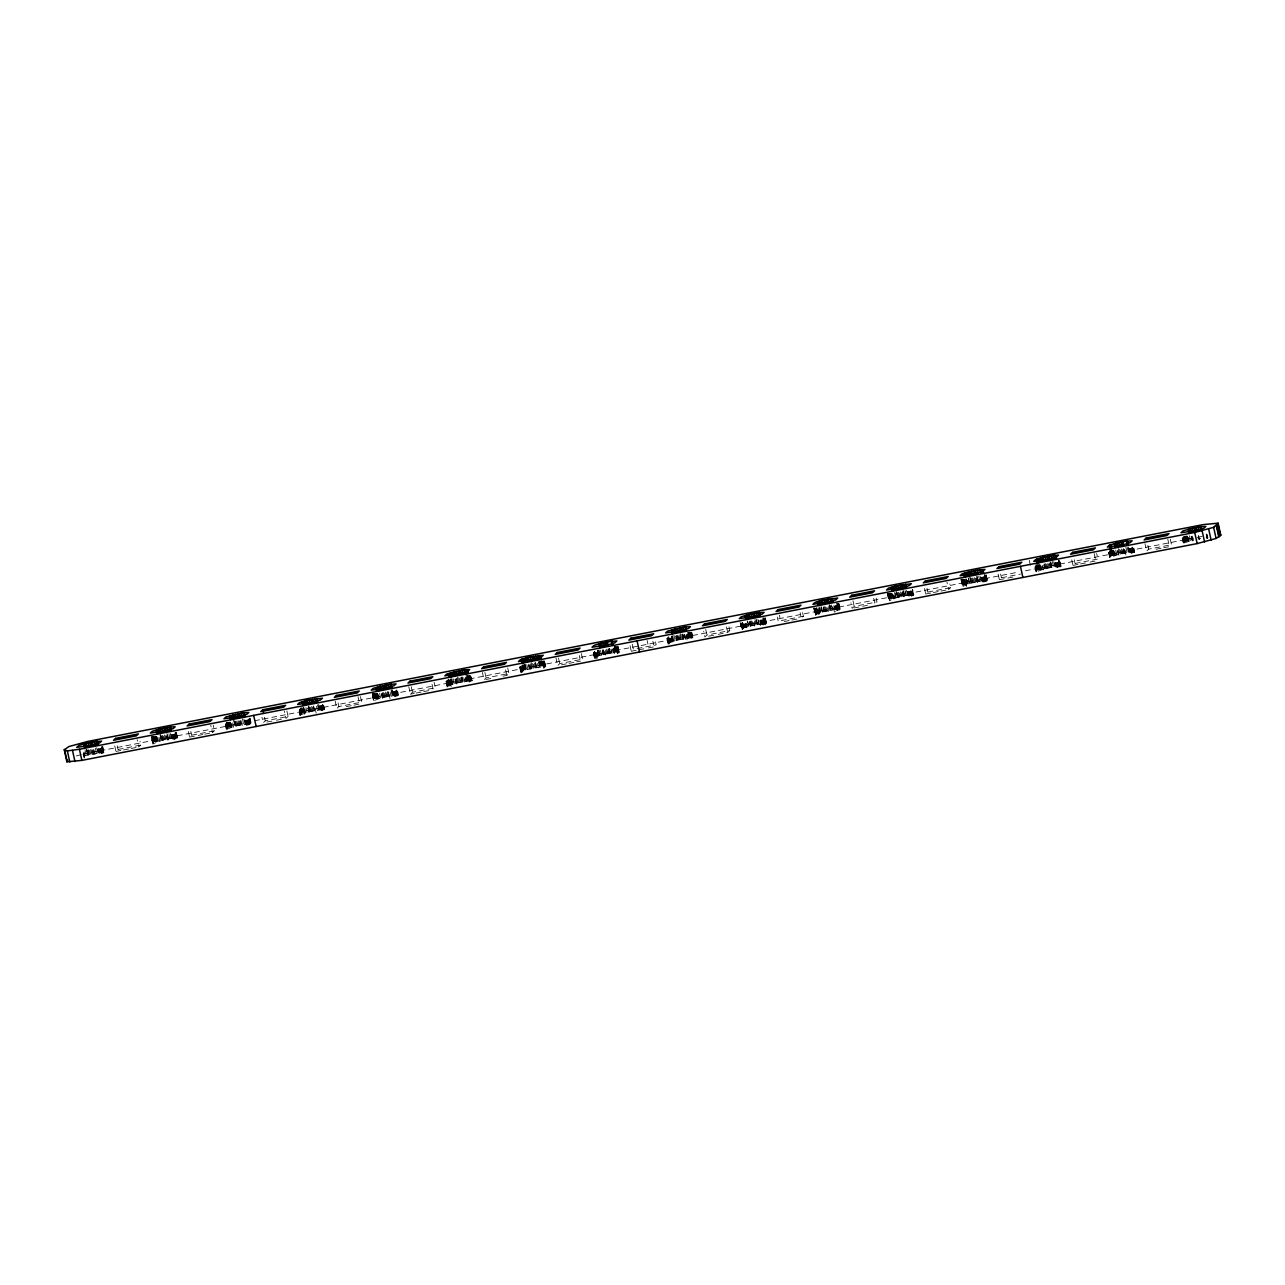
<?xml version="1.0" encoding="UTF-8"?>
<svg xmlns="http://www.w3.org/2000/svg" width="1285" height="1285" viewBox="0 0 1285 1285"><rect width="100%" height="100%" fill="white"/><g stroke="black" fill="none" stroke-linecap="round" stroke-linejoin="round"><path stroke-width="0.75" stroke-dasharray="5 3.75" d="M84.103 758.15L83.332 754.407M83.766 756.014L104.005 752.239L102.848 753.315L101.499 746.922M114.734 745.846L115.955 751.42L118.027 749.476L140.852 745.043L140.033 741.333M140.852 745.043L138.78 746.987L137.142 739.566M173.636 734.377L174.856 739.935L173.041 740.449L171.981 734.506L172.656 738.345L177.635 737.927L176.623 738.859L175.403 733.301M188.349 731.534L189.57 737.108L191.642 735.181L214.466 730.731L213.246 725.174M214.466 730.731L212.394 732.675L210.756 725.254M227.268 729.125L235.139 726.009L251.25 723.616L250.398 724.403L249.258 718.203M286.86 710.862L288.081 716.436L265.272 720.869L263.184 722.796L261.963 717.239M288.081 716.436L286.009 718.363L284.387 710.942M322.792 704.533L324.013 710.091L324.864 709.304L308.753 711.697L300.883 714.829L299.807 709.111M316.19 713.175L314.536 706.702M360.475 696.55L361.695 702.124L338.887 706.557L336.815 708.485L335.176 701.064M374.658 700.373L382.368 697.386L398.478 694.992L397.659 691.282M390.03 698.654L388.809 693.097M393.965 691.555L395.186 697.112L398.478 694.992M408.791 686.752L410.429 694.173L412.501 692.246L435.326 687.812L434.089 682.239M446.04 681.419L447.26 686.993L448.112 686.206L447.051 680.488M448.433 685.917L455.982 683.074L467.13 681.114L466.134 675.332M468.093 677.147L469.33 682.704L472.093 680.681L471.274 676.97M507.72 667.943L508.94 673.501L486.115 677.934L484.043 679.861L482.405 672.44M503.061 676.167L506.868 675.428L508.94 673.501M519.654 667.124L520.875 672.681L522.047 671.605M544.904 662.658L545.707 666.369L529.597 668.762L522.385 671.284L521.164 665.71M545.707 666.369L543.7 668.248L542.639 662.53M581.334 653.631L582.555 659.189L559.73 663.622L557.658 665.566L556.019 658.145M593.268 652.812L594.505 658.37L596.513 656.507L603.211 654.451L614.632 652.234L613.411 646.676M614.632 652.234L619.338 652.073L618.101 646.5M619.338 652.073L617.475 653.792L615.965 646.757M630.052 645.68L631.272 651.254L633.344 649.311L632.124 643.753M666.899 638.5L668.12 644.058L670.127 642.195L676.842 640.155L687.973 638.179L687.427 634.228M691.732 632.188L692.952 637.762L691.442 639.159L690.222 633.601M728.98 626.855L729.784 630.566L706.975 635.015L704.887 636.942L703.666 631.369M718.203 634.356L727.712 632.509L729.784 630.566M765.346 617.876L766.567 623.45L750.456 625.843L743.742 627.883L741.895 629.602L740.674 624.044M766.567 623.45L765.057 624.847L763.836 619.29M802.595 612.559L803.398 616.27L801.326 618.197L800.105 612.624M838.96 603.581L840.181 609.138L835.218 609.556L834.624 605.637L835.475 609.315L824.07 611.532L817.356 613.571L815.509 615.306L813.871 607.885M840.181 609.138L839.025 610.214L837.675 603.822M876.209 598.248L877.029 601.958L854.204 606.391L852.132 608.319L850.911 602.761M908.864 595.212L908.238 591.325L909.105 595.003L897.685 597.22L889.477 600.673L888.24 595.1M909.105 595.003L913.796 594.827L912.575 589.269M913.796 594.827L912.639 595.903L911.563 590.201M924.525 588.45L925.746 594.007L927.818 592.08L950.643 587.647L949.824 583.936M950.643 587.647L948.571 589.574L946.933 582.153M986.189 574.957L987.41 580.515L982.447 580.948L981.852 577.013L982.72 580.691L971.299 582.908L963.091 586.362L961.453 578.941M987.41 580.515L986.414 581.446L985.338 575.744M998.14 574.138L999.361 579.696L1001.433 577.768L1020.451 574.074M1055.515 562.669L1056.286 566.428L1044.93 568.596L1037.043 571.729L1035.822 566.155M1055.387 562.798L1056.334 566.38M1060.189 567.006L1061.041 566.203L1059.804 560.645M1071.754 559.826L1072.975 565.384L1075.047 563.456L1097.872 559.023L1096.651 553.466M1090.098 562.059L1095.8 560.951L1097.872 559.023M1109.437 551.859L1110.674 557.417L1118.544 554.285L1129.949 552.068L1129.13 548.358M1129.001 548.486L1129.949 552.068M1133.804 552.695L1134.655 551.908L1133.836 548.197M1170.266 539.154L1171.486 544.712L1148.678 549.145L1146.589 551.088L1144.967 543.667M1184.449 542.961L1193.042 539.812M247.78 719.969L249.001 725.527L246.656 726.154L245.033 718.733M983.427 576.981L984.647 582.539L982.832 583.053L981.628 577.238M1057.041 562.669L1058.262 568.227L1056.447 568.741L1054.808 561.32M172.929 738.104L161.508 740.321L153.3 743.758L151.662 736.337M835.587 611.676L834.415 612.046L833.194 606.488M76.329 755.949L81.228 754.616M82.866 754.166L1017.559 572.291M1025.43 570.765L1205.587 535.749M1197.861 538.865L1200.72 538.319M472.093 680.681L467.13 681.114M637.151 648.572L656.169 644.877L654.948 639.32M687.973 638.179L692.952 637.762M803.398 616.27L780.589 620.703L779.369 615.129M1056.061 566.637L1061.041 566.203M1129.676 552.325L1134.655 551.908M1208.029 537.644L1206.133 537.853M115.955 751.42L121.657 750.312M123.569 749.942L129.271 748.834M131.166 748.464L136.869 747.356M189.57 737.108L202.885 734.522M204.781 734.153L210.499 733.044M266.991 722.058L274.605 720.58M276.5 720.21L282.202 719.102M346.324 706.638L352.026 705.529M353.921 705.16L359.623 704.051L358.001 696.631M410.429 694.173L414.236 693.434M416.131 693.065L421.833 691.956M423.745 691.587L431.342 690.109M447.26 686.993L446.811 681.275M485.939 679.492L491.641 678.384M520.875 672.681L522.176 672.44L520.827 666.032M561.465 664.827L567.167 663.702M569.062 663.333L574.78 662.225M576.676 661.855L580.483 661.116M594.505 658.37L597.429 658.113L596.208 652.539M631.272 651.254L636.975 650.146M638.886 649.776L646.484 648.299M648.395 647.929L654.097 646.821M668.12 644.058L669.646 643.769L668.425 638.195M708.694 636.203L716.307 634.726M742.361 622.47L743.87 629.505L742.505 629.602L741.268 624.044M784.219 621.522L789.922 620.414M791.817 620.045L797.535 618.936M817.999 609.556L819.22 615.129L816.634 615.194L815.284 608.801M854.027 607.95L867.343 605.363M925.746 594.007L931.448 592.899M933.344 592.53L939.062 591.421M940.957 591.052L946.659 589.943M999.361 579.696L1016.483 576.371M1072.975 565.384L1078.677 564.276M1080.589 563.906L1088.186 562.428M1156.098 549.241L1161.817 548.133M1163.712 547.747L1169.414 546.639L1167.792 539.218M1206.952 534.351L1207.771 538.062M1206.695 534.03L1207.498 537.74M1206.599 534.672L1207.257 538.527M1206.165 534.126L1207.113 538.672M1198.6 535.684L1199.274 539.523M1198.359 535.909L1199.146 539.652M1192.239 536.102L1193.428 540.76M1191.725 537.226L1192.544 540.937M1191.34 536.279L1192.014 540.102M1191.115 536.487L1191.886 540.23M1189.364 535.749L1190.986 543.169M1188.384 537.275L1189.203 540.985M1187.404 536.134L1189.027 543.555M1186.794 535.797L1188.368 543.507M1186.633 536.182L1188.143 543.732M1185.686 536.166L1187.308 543.571M1185.509 536.214L1186.73 541.772M1184.979 536.311L1186.216 541.885M1184.738 536.214L1186.36 543.635M1184.465 536.407L1185.686 541.981M1184.224 536.455L1185.284 542.174M1183.951 536.214L1185.573 543.635M1183.726 536.921L1184.947 542.495M1183.373 537.242L1184.963 543.603M1183.212 537.403L1184.722 543.651M1183.067 537.548L1184.288 543.105M1182.714 537.869L1184.208 543.748M1182.377 538.19L1183.597 543.748M1182.216 538.335L1183.035 542.045M1147.858 545.434L1148.678 549.145M1133.595 548.229L1134.494 552.052M1133.338 548.663L1134.141 552.373M1133.065 548.342L1133.884 552.052M1132.583 547.121L1133.643 552.839M1132.262 547.41L1133.482 552.984M1132.31 548.486L1133.129 552.197M1131.924 547.731L1133.145 553.305M1131.571 548.053L1132.503 552.148M1131.41 548.213L1132.23 551.924M1131.186 548.245L1132.406 553.819L1131.121 554.06L1129.884 548.502M1130.912 548.454L1131.732 552.164M1130.655 548.358L1131.876 553.915M1130.125 548.454L1131.346 554.028M1128.439 547.008L1130.061 554.429M1128.246 548.534L1129.065 552.245M1127.25 547.394L1128.889 554.815M1125.869 547.057L1127.186 553.337M1124.969 549.996L1126.062 555.698L1124.744 550.205M1124.327 549.305L1125.13 553.016M1123.411 548.566L1125.034 555.987M1123.427 549.466L1124.246 553.176M1122.544 549.643L1123.347 553.353M1121.452 548.952L1123.074 556.373M1120.568 550.028L1121.387 553.739M1119.492 549.337L1120.713 554.895M1118.207 548.55L1119.813 555.072M1118.111 551.538L1118.93 555.249M1117.725 550.574L1118.4 554.413M1117.5 550.799L1118.271 554.542M1115.749 550.06L1117.372 557.481M1114.77 551.586L1115.589 555.297M1113.774 550.446L1115.412 557.867M1113.179 550.109L1114.754 557.818M1113.019 550.494L1114.513 558.027M1112.055 550.462L1113.693 557.883M1111.894 550.526L1113.115 556.084M1111.364 550.623L1112.585 556.18M1111.107 550.526L1112.746 557.947M1110.85 550.719L1112.071 556.293M1110.609 550.767L1111.67 556.485M1110.336 550.526L1111.959 557.947M1110.095 551.233L1111.332 556.807M1109.71 550.494L1111.348 557.915M1109.758 551.554L1111.107 557.963M1109.1 552.181L1110.577 558.059M1108.746 552.502L1110.063 558.156M1108.602 552.646L1109.822 558.204M1094.161 553.53L1095.8 560.951M1074.244 559.746L1075.047 563.456M1059.579 560.694L1060.88 566.348M1059.306 561.111L1060.527 566.669M1059.049 560.79L1060.27 566.364M1058.39 559.73L1060.029 567.151M1058.519 560.902L1059.868 567.295M1058.695 562.798L1059.499 566.508M1058.31 562.043L1059.531 567.617M1057.957 562.364L1058.888 566.46M1057.796 562.509L1058.615 566.219M1057.555 562.557L1058.374 566.267M1057.298 562.766L1058.101 566.476M1056.511 562.766L1057.732 568.323M1056.27 562.814L1057.491 568.372M1054.632 562.846L1055.435 566.557M1053.636 561.69L1055.258 569.11M1052.254 561.368L1053.973 569.496M1050.953 562.461L1052.046 568.147M1050.728 562.669L1051.901 568.275M1050.295 561.754L1051.515 567.311M1049.797 562.878L1051.018 568.436M1049.813 563.778L1050.632 567.488M1048.913 563.954L1049.733 567.665M1047.837 563.264L1049.459 570.685M1046.954 564.34L1047.773 568.05M1045.861 563.633L1047.5 571.054M1044.978 563.81L1046.199 569.384M1044.079 563.986L1045.315 569.56M1044.111 564.886L1044.785 568.725M1043.886 565.095L1044.657 568.853M1042.44 565.512L1043.259 569.223M1042.537 566.219L1043.356 569.93M1041.155 565.898L1041.974 569.608M1040.159 564.758L1041.798 572.162M1039.533 564.677L1041.123 572.13M1039.404 564.79L1040.898 572.339M1038.441 564.774L1040.079 572.194M1038.28 564.822L1039.501 570.395M1037.75 564.934L1038.971 570.492M1037.493 564.838L1039.131 572.259M1037.22 565.031L1038.457 570.604M1036.995 565.079L1038.216 570.652M1036.706 564.838L1038.344 572.259M1036.481 565.545L1037.702 571.118M1036.095 564.806L1037.734 572.227M1035.855 564.838L1037.493 572.259M1035.485 566.476L1036.963 572.371M1035.132 566.797L1036.449 572.467M1034.971 566.958L1036.208 572.516M1029.285 560.34L1030.506 565.914M1000.613 574.058L1001.433 577.768M985.948 575.005L987.265 580.659M985.691 575.423L986.912 580.981M985.434 575.102L986.655 580.659M984.615 574.186L986.254 581.607M984.663 575.246L985.884 580.82M984.679 576.355L985.916 581.928M984.342 576.676L985.563 582.25M984.182 576.82L985.402 582.394M983.941 576.869L984.76 580.579M983.667 577.077L984.487 580.788M982.896 577.077L984.117 582.635M982.656 577.126L983.876 582.683M981.001 577.158L981.82 580.868M980.021 576.001L981.644 583.422M978.72 576.387L980.359 583.808M977.339 576.756L978.431 582.458M977.114 576.981L978.287 582.587M976.68 576.065L977.901 581.623M976.584 579.037L977.403 582.747M976.198 578.089L977.018 581.8M975.299 578.266L976.118 581.976M974.207 577.575L975.845 584.996M973.339 578.652L974.159 582.362M972.247 577.945L973.885 585.366M971.364 578.121L972.986 585.542M970.464 578.298L971.685 583.856M970.079 577.351L971.171 583.037M969.854 577.559L971.042 583.165M968.424 577.977L969.645 583.535M968.505 578.684L969.725 584.241M967.541 580.21L968.36 583.92M966.545 579.053L968.183 586.474M965.918 578.989L967.509 586.442M965.79 579.101L967.284 586.651M966.465 586.506L964.826 579.085L965.886 584.707M964.135 579.246L965.356 584.803M963.879 579.149L965.517 586.57M963.605 579.342L964.826 584.916M963.364 579.39L964.601 584.948M963.091 579.149L964.73 586.57M962.867 579.856L964.087 585.43M962.481 579.101L964.119 586.522M962.24 579.149L963.879 586.57M962.208 580.467L963.429 586.04M961.71 579.262L963.348 586.683M961.116 579.262L962.818 586.779M960.955 579.407L962.577 586.827M926.999 588.369L927.818 592.08M912.334 589.317L913.635 594.971M912.479 591.582L913.298 595.292M912.221 591.261L913.041 594.971M912.141 591.903L912.944 595.614M911.451 591.421L912.27 595.132M911.065 590.666L912.286 596.224M910.728 590.988L911.948 596.561M910.567 591.132L911.788 596.706M910.326 591.18L911.547 596.738M910.053 591.373L910.872 595.083M909.796 591.277L910.615 594.987M909.282 591.389L910.085 595.1M909.041 591.437L909.925 595.148M908.013 591.55L909.218 597.364M907.387 591.469L908.206 595.18M906.407 590.313L908.029 597.734M905.427 591.839L906.246 595.549M905.106 590.698L906.744 598.119M903.724 591.068L904.801 596.77M903.484 591.293L904.672 596.883M903.066 590.377L904.287 595.935M902.552 591.502L903.773 597.059M902.584 592.401L903.387 596.111M901.684 592.578L902.504 596.288M900.592 591.871L901.813 597.445M899.725 592.947L900.544 596.658M898.633 592.257L900.271 599.677M897.749 592.433L899.371 599.854M896.85 592.61L898.488 600.031M896.336 591.775L897.556 597.348M896.239 591.871L897.412 597.477M894.81 592.289L896.031 597.846M894.89 592.979L896.111 598.553M893.926 594.521L894.729 598.232M893.332 595.228L894.151 598.938M892.738 594.891L893.493 598.89M892.176 593.413L893.268 599.099M891.212 593.397L892.834 600.818M891.035 593.445L892.272 599.019M890.521 593.558L891.742 599.115M890.264 593.445L891.902 600.866M889.991 593.654L891.212 599.212M889.75 593.702L890.971 599.26M889.477 593.461L891.115 600.882M889.252 594.168L890.473 599.726M888.867 593.413L890.489 600.834M888.626 593.461L890.264 600.882M888.594 594.778L889.814 600.352M888.096 593.574L889.734 600.995M887.501 593.574L889.204 601.091M887.341 593.718L888.963 601.139M873.72 598.312L874.957 603.886M852.983 600.818L854.204 606.391M838.719 603.613L840.021 609.283M838.462 604.046L839.683 609.604M838.189 603.725L839.41 609.283M838.109 604.368L839.33 609.925M837.434 603.87L838.655 609.427M837.049 603.115L838.671 610.536M836.696 603.436L838.334 610.857M836.953 605.444L838.173 611.001M836.712 605.492L837.932 611.05M836.439 605.685L837.258 609.395M836.182 605.588L837.402 611.162M835.668 605.701L836.888 611.258M835.427 605.733L836.31 609.459M834.399 605.845L835.186 609.813M833.772 605.781L834.591 609.492M831.813 606.151L832.632 609.861M831.491 605.01L833.114 612.431M830.094 605.38L831.684 612.849M829.965 605.508L831.058 611.194M829.451 604.689L830.672 610.246M828.937 605.813L830.158 611.371M828.07 606.889L828.889 610.6M827.379 608.046L828.199 611.756M826.11 607.259L826.93 610.969M825.018 606.568L826.657 613.989M824.119 606.745L825.757 614.166M823.235 606.922L824.874 614.342M823.251 607.821L823.942 611.66M823.026 608.03L823.797 611.772M821.195 606.6L822.416 612.158M821.276 607.291L822.496 612.865M819.894 606.97L821.115 612.543M819.316 607.676L820.537 613.25M819.123 609.202L819.91 613.17M819.059 609.492L819.685 613.379L818.416 607.853M817.838 609.62L818.641 613.33M816.907 607.853L818.127 613.427M817.051 609.62L818.272 615.178M816.377 607.966L817.597 613.523M816.136 608.014L817.356 613.571M815.975 608.158L817.485 615.194M815.638 608.48L816.858 614.037M815.654 609.588L816.875 615.146M814.979 609.09L816.2 614.648M814.481 607.869L816.12 615.29M814.626 609.411L815.846 614.985M813.726 608.03L815.349 615.451M777.28 617.057L778.1 620.767M765.105 617.924L766.406 623.594M764.832 618.342L766.069 623.916M764.575 618.037L765.796 623.594M764.495 618.679L765.715 624.237M764.045 618.133L765.41 624.526M763.82 618.181L765.041 623.739M763.081 617.748L764.72 625.169M762.921 617.892L764.559 625.313M763.097 619.804L764.318 625.361M762.824 619.996L763.643 623.707M762.567 619.9L763.788 625.474M762.037 619.996L763.274 625.57M761.812 620.045L763.033 625.618M761.041 619.916L761.732 623.739M760.816 620.125L761.571 624.125M760.158 620.077L760.977 623.787M759.58 620.784L760.8 626.357M758.198 620.462L759.017 624.173M757.877 619.322L759.499 626.727M756.479 619.691L758.07 627.144M756.351 619.82L757.845 627.369M756.239 620.848L757.058 624.558M754.938 619.161L756.544 625.683M754.456 621.185L755.275 624.895M753.765 622.358L754.584 626.068M752.496 621.571L753.299 625.281M751.404 620.88L752.625 626.438M750.504 621.057L751.725 626.614M750.536 621.956L751.339 625.666M749.621 621.217L751.243 628.638M749.637 622.133L750.408 625.875M749.508 622.261L750.183 626.084M747.565 620.896L748.802 626.47M747.661 621.603L748.882 627.176M746.681 623.129L747.501 626.839M746.103 623.835L746.922 627.546M745.509 623.514L746.296 627.482M745.445 623.803L746.071 627.69L745.204 624.012M745.268 627.594L744.384 623.867L745.027 627.626M743.694 624.028L744.513 627.739M743.437 623.932L744.256 627.642M743.164 624.125L743.983 627.835M742.521 622.326L743.742 627.883M742.023 622.791L743.244 628.349M742.039 623.9L743.26 629.457M741.67 623.113L743.019 629.505M741.365 623.402L742.585 628.959M741.011 623.723L742.232 629.281M740.096 622.342L741.734 629.762M726.491 626.935L727.712 632.509M705.738 629.441L706.975 635.015M691.491 632.236L692.792 637.906M691.218 632.654L692.438 638.227M690.961 632.332L692.181 637.906M690.88 632.975L692.101 638.549M690.43 632.445L691.78 638.838M690.19 632.493L691.426 638.051M689.467 632.059L691.089 639.48M689.306 632.204L690.945 639.625M689.065 632.252L690.704 639.673M688.792 632.461L690.013 638.019M688.535 632.348L690.173 639.769M688.021 632.461L689.643 639.882M687.78 632.509L689.419 639.93M687.202 634.437L687.957 638.436M686.543 634.388L687.363 638.099M685.949 635.095L687.186 640.669L685.885 641.038L684.262 633.617M684.584 634.774L685.387 638.484M682.865 634.003L684.455 641.456M682.737 634.131L684.23 641.665M682.624 635.159L683.427 638.87M681.709 634.421L682.929 639.994M680.424 633.65L681.644 639.207M679.749 634.806L680.97 640.38M678.865 635.882L679.685 639.593M677.789 635.192L679.412 642.612M676.89 635.368L678.528 642.789M676.906 636.268L677.725 639.978M676.006 635.529L677.629 642.95M676.022 636.444L676.793 640.187M675.894 636.557L676.569 640.396M673.95 635.208L675.669 643.335M672.665 635.593L673.886 641.151M672.071 636.3L673.308 641.858M671.477 635.963L672.681 641.777M671.413 636.252L672.457 642.002M671.589 638.324L672.408 642.034M670.834 638.179L671.653 641.89M670.77 638.179L671.413 641.938M670.079 638.34L670.882 642.05M669.822 638.243L670.641 641.954M669.549 638.436L670.368 642.147M669.308 638.484L670.127 642.195M668.746 636.782L669.967 642.339M668.393 637.103L669.63 642.661M668.055 637.424L669.405 643.817M667.895 637.569L668.971 643.271M667.654 638.356L668.875 643.913M667.397 638.035L668.618 643.592M667.043 638.356L668.361 644.01M652.876 641.247L653.696 644.958M647.126 640.428L647.929 644.138M617.86 646.548L619.177 652.218M617.346 646.644L618.824 652.539M617.266 647.287L618.487 652.86M616.816 646.757L618.165 653.149M616.575 646.805L617.796 652.362M616.607 647.897L617.828 653.471M615.692 646.516L617.314 653.937M615.451 646.564L617.089 653.985M615.178 646.757L616.398 652.33M614.921 646.66L616.559 654.081M614.407 646.773L616.029 654.193M614.166 646.821L615.788 654.242M613.587 648.748L614.744 654.595M612.929 648.7L613.732 652.411M612.335 649.407L613.154 653.117M610.953 649.086L611.772 652.796M611.05 649.792L611.869 653.503M609.251 648.315L610.841 655.768M609.106 648.443L610.616 655.976M608.994 649.471L609.813 653.182M608.094 648.732L609.716 656.153M607.211 649.808L608.03 653.519M606.135 649.118L607.355 654.675M605.251 650.194L606.07 653.904M604.576 651.35L605.396 655.061M603.275 649.664L604.496 655.238M603.291 650.579L604.111 654.29M602.376 649.841L604.014 657.261M602.408 650.74L603.179 654.499M602.263 650.869L602.954 654.707M600.416 650.226L602.055 657.647M599.051 649.905L600.272 655.462M598.457 650.612L599.677 656.169M597.862 650.274L599.083 655.832M597.83 650.531L599.42 657.984M597.605 650.74L598.794 656.346M598.039 656.201L597.22 652.491L597.798 656.25M596.465 652.651L597.268 656.346M595.935 652.748L596.754 656.458M595.694 652.796L596.513 656.507M595.421 652.555L596.642 658.113M594.778 651.399L595.999 656.972M594.81 652.507L596.031 658.081M594.441 651.72L595.79 658.129M594.28 651.88L595.34 657.583M594.039 652.668L595.26 658.225M593.782 652.346L595.003 657.904M593.429 652.668L594.746 658.322M579.262 655.559L580.065 659.269M558.509 658.065L559.73 663.622M544.246 660.859L545.563 666.529M543.732 660.956L545.209 666.851M543.635 661.598L544.872 667.172M543.202 661.068L544.551 667.461M542.961 661.1L544.181 666.674M542.977 662.209L544.214 667.782M542.35 661.068L543.571 666.626M541.836 660.875L543.459 668.296M541.563 661.068L542.784 666.642M541.306 660.972L542.945 668.393M540.776 661.084L542.415 668.505M540.551 661.116L542.174 668.537M539.796 660.988L540.873 666.674M539.555 661.197L541.13 668.907M538.897 661.165L540.118 666.722M538.319 661.871L539.539 667.429M537.339 663.397L538.238 667.814M535.636 662.626L537.226 670.079M535.492 662.739L537.001 670.288M535.379 663.783L536.198 667.477M534.464 663.044L536.102 670.465M533.596 664.12L534.415 667.831M532.504 663.429L533.741 668.987M531.235 662.642L532.456 668.216M530.544 663.815L531.765 669.373M530.062 665.839L530.882 669.549M529.677 664.891L530.496 668.602M528.761 664.152L529.982 669.726M528.794 665.052L529.565 668.81M528.649 665.18L529.34 669.019M526.802 664.538L528.44 671.959M525.42 664.216L526.657 669.774M524.842 664.923L526.481 672.344M524.248 664.586L525.469 670.144M524.216 664.843L525.806 672.296M523.991 665.052L525.179 670.658M523.188 664.955L524.425 670.513M523.124 664.939L524.184 670.561M522.433 665.1L523.654 670.658M522.176 665.004L523.397 670.561M521.903 665.196L523.124 670.77M522.079 667.108L522.899 670.818M521.806 666.867L522.738 670.963M521.18 666.819L521.999 670.529M520.666 666.176L521.726 671.894M520.425 666.963L521.646 672.537M520.168 666.658L521.389 672.216M519.815 666.979L521.116 672.633M505.631 669.87L506.868 675.428M484.895 672.376L486.115 677.934M471.049 677.018L471.932 680.825M470.374 675.589L471.595 681.146M470.021 675.91L471.242 681.468M469.587 675.364L471.097 681.628M469.346 675.412L470.936 681.773M469.362 676.52L470.583 682.094M468.736 675.38L469.957 680.938M469.025 676.842L470.085 682.56M468.623 677.034L469.844 682.608M467.949 675.38L469.17 680.954M467.162 675.38L468.8 682.801M466.921 675.428L468.559 682.849M465.941 675.508L467.515 683.218M465.684 677.323L466.503 681.034M465.106 678.03L465.925 681.741M463.724 677.709L464.624 682.11M462.022 676.938L463.194 682.528M461.877 677.05L462.969 682.753M461.765 678.078L462.584 681.789M460.849 677.356L462.488 684.776M459.982 678.432L460.801 682.142M458.89 677.741L460.528 685.162M457.621 676.954L458.841 682.528M456.93 678.111L458.151 683.684M456.047 678.287L457.267 683.861M456.063 679.187L456.882 682.897M455.549 680.311L456.368 684.022M455.163 679.363L455.95 683.122M455.035 679.492L455.709 683.331M453.187 678.849L454.408 684.407M451.806 678.512L453.027 684.086M451.228 679.219L452.85 686.64M450.633 678.898L451.854 684.455M450.601 679.155L452.095 686.688M450.376 679.363L452.015 686.784M450.794 684.825L449.573 679.267L451.131 686.672M448.818 679.412L450.039 684.969M448.561 679.315L450.2 686.736M448.288 679.508L449.509 685.082M448.047 679.556L449.268 685.114M448.176 681.178L449.413 686.736M447.951 681.885L448.77 685.596M447.565 681.13L448.786 686.688M447.196 680.343L448.561 686.736M446.537 680.954L447.774 686.527M446.2 681.275L447.501 686.945M432.017 684.182L433.238 689.74M411.28 686.688L412.501 692.246M397.418 691.33L398.318 695.137M396.76 689.9L397.981 695.458M397.627 695.779L396.406 690.222L397.467 695.924M396.101 690.511L397.322 696.085M395.748 690.832L396.969 696.406M395.411 691.153L396.471 696.872M395.009 691.346L396.23 696.92M394.736 691.555L395.555 695.249M394.479 691.442L395.7 697.016M393.724 691.603L394.945 697.161M392.969 691.458L393.644 695.297M392.327 689.82L393.885 697.53M391.668 689.772L392.889 695.346M391.074 690.479L392.712 697.9M390.11 692.021L391.009 696.422M388.166 691.458L389.757 698.911M388.15 692.39L388.969 696.101M387.235 691.667L388.873 699.088M386.367 692.743L387.187 696.454M385.275 692.053L386.913 699.458M384.408 693.129L385.227 696.839M383.315 692.422L384.536 697.996M382.416 692.599L383.653 698.173M382.448 693.498L383.251 697.209M381.549 693.675L383.155 700.197M381.42 693.804L382.095 697.643M379.573 693.161L380.794 698.719M378.593 694.687L379.412 698.398M377.613 693.531L379.236 700.951M377.019 693.209L378.24 698.767M376.987 693.45L378.481 701M376.762 693.675L378.352 701.128M375.895 693.563L377.517 700.984M375.204 693.723L376.425 699.281M374.947 693.627L376.569 701.032M374.674 693.82L375.895 699.377M374.433 693.868L375.654 699.425M374.16 693.627L375.782 701.048M373.549 693.579L375.172 701M373.309 693.627L374.931 701.048M372.859 693.097L374.497 700.518M372.779 693.739L374.417 701.16M372.521 693.418L374.144 700.839M372.586 695.587L373.806 701.16M372.425 695.731L373.244 699.442M338.067 702.847L338.887 706.557M323.804 705.642L324.703 709.448M323.29 705.738L324.366 709.77M322.631 704.678L323.852 710.236M322.471 704.822L323.708 710.38M322.133 705.144L323.354 710.701M321.78 705.465L322.856 711.183L321.33 711.472L320.11 705.915M321.395 705.658L322.615 711.215M321.121 705.851L321.941 709.561M320.864 705.754L322.085 711.328M320.334 705.867L321.571 711.424M319.339 705.77L320.029 709.609M318.648 704.421L320.27 711.842M318.455 705.947L319.274 709.657M317.459 704.79L319.098 712.211M316.495 706.316L317.395 710.734M313.62 705.979L315.259 713.4M313.636 706.878L314.456 710.589M312.753 707.055L313.572 710.766M311.661 706.348L313.283 713.769M310.793 707.425L311.596 711.135M309.701 706.734L310.922 712.308M308.802 706.911L310.022 712.468M308.416 705.963L309.637 711.521M307.934 707.987L309.139 712.645M307.806 708.115L308.48 711.938M305.958 707.457L307.179 713.03M304.979 708.999L305.798 712.709M303.999 707.842L305.22 713.416M303.388 707.505L304.625 713.079M303.372 707.762L304.866 715.311L303.148 707.987M302.28 707.874L303.902 715.295M301.573 708.019L302.81 713.593M301.332 707.923L302.955 715.343M301.059 708.131L302.28 713.689M300.818 708.18L302.039 713.737M300.545 707.939L302.168 715.36M300.321 708.645L301.557 715.311M300.096 709.802L301.316 715.36M299.566 709.898L300.802 715.456M299.309 709.577L300.529 715.151M300.272 715.568L299.052 709.995L300.031 715.616M264.453 717.159L265.272 720.869M250.029 718.042L251.089 723.76M249.788 718.09L251.009 723.664M249.515 718.524L250.736 724.081M249.017 718.99L250.238 724.547L248.856 719.134M248.519 719.455L249.74 725.013M248.166 719.777L249.386 725.334M247.507 720.162L248.31 723.873M247.25 720.066L248.471 725.639M246.72 720.178L247.941 725.736M246.479 720.21L247.716 725.784M245.724 720.082L246.415 723.905M244.841 720.242L245.66 723.953M243.845 719.102L245.483 726.523M242.463 718.781L244.182 726.908M242.383 725.431L240.889 720.114M240.006 720.291L241.227 725.848M240.022 721.19L240.841 724.901M239.138 721.367L239.942 725.077M238.046 720.66L239.669 728.081M237.163 721.736L237.982 725.447M236.087 721.046L237.709 728.466M235.187 721.222L236.408 726.78M235.203 722.122L236.022 725.832M233.902 720.435L235.524 726.957M233.774 720.564L234.866 726.25M232.665 722.925L233.565 727.342M231.364 723.31L232.183 727.005M230.368 722.154L232.007 729.575M230.192 723.68L230.995 727.39M229.758 722.074L231.252 729.623M229.533 722.282L231.107 729.751M228.65 722.186L230.288 729.607M228.489 722.234L229.71 727.792M227.702 722.234L229.34 729.655M227.204 722.491L228.666 728.001M226.931 722.25L228.553 729.671M226.305 722.202L227.943 729.623M226.353 723.278L227.702 729.671M226.61 725.27L227.413 728.98M226.031 723.567L227.172 729.768M225.694 723.889L226.915 729.446M225.421 724.306L226.658 729.88M225.341 724.21L226.417 729.928M190.839 731.47L191.642 735.181M176.398 732.354L177.475 738.072M176.157 732.402L177.394 737.976M175.9 732.819L177.121 738.393M175.643 732.514L176.784 738.714M175.113 732.611L176.463 739.003M174.905 733.767L176.125 739.325M174.551 734.088L175.611 739.791M174.15 734.281L174.969 737.992M173.106 734.474L174.326 740.048M172.865 734.522L174.085 740.096M171.226 734.554L172.029 738.265M170.23 733.414L171.853 740.835M168.929 733.783L170.568 741.204M168.769 739.726L167.548 734.169L168.544 739.951M166.889 733.462L168.496 739.983M166.793 736.45L167.612 740.16M166.407 735.502L167.227 739.212M165.508 735.663L166.327 739.373M164.432 734.972L166.054 742.393M163.548 736.048L164.368 739.758M162.456 735.357L164.094 742.778M161.573 735.534L163.195 742.955M161.589 736.433L162.408 740.144M160.288 734.747L161.91 741.268M160.256 734.795L161.284 740.529L160.031 735.004M159.035 737.237L159.934 741.654M157.75 737.606L158.569 741.316M156.754 736.466L158.392 743.886M156.127 736.385L157.637 743.935M155.903 736.594L157.493 744.063M155.035 736.498L156.674 743.919M154.875 736.546L156.095 742.104M154.088 736.546L155.726 743.967M153.59 736.787L155.051 742.312M153.3 736.562L154.939 743.983M152.69 736.514L154.328 743.935M152.449 736.562L154.088 743.983M152.578 737.735L153.798 743.292M151.935 736.658L153.557 744.079M153.027 744.192L151.405 736.771L152.803 744.224M117.208 745.782L118.027 749.476M102.784 746.665L103.86 752.384L102.543 746.713M102.286 747.131L103.507 752.705M102.029 746.81L103.169 753.026M101.788 747.597L103.009 753.171M101.258 746.971L102.511 753.636M100.937 748.4L102.157 753.958M100.535 748.593L101.997 754.102M100.021 748.689L101.242 754.247M99.491 748.786L100.31 752.496M99.25 748.834L100.134 752.544M98.495 748.689L99.266 752.448M98.367 748.818L99.427 754.761M97.596 748.866L98.415 752.576M96.616 747.725L98.238 755.146M95.315 748.095L96.953 755.516M95.154 754.038L93.275 747.774M93.179 750.761L93.998 754.472M92.793 749.798L93.612 753.508M91.894 749.974L92.713 753.685M90.801 749.284L92.038 754.841M89.934 750.36L90.753 754.07M88.842 749.669L90.48 757.09M87.958 749.83L89.581 757.25M87.974 750.745L88.793 754.456M87.059 750.006L88.697 757.427M86.448 749.267L87.669 754.841M86.4 749.316L87.637 754.873M85.019 749.685L86.32 755.949M84.135 751.918L84.955 755.628M83.541 752.625L84.778 758.198"/><path stroke-width="1.5" d="M64.25 749.814L68.908 746.553L87.846 741.413L1203.145 524.617L1218.116 523.172L1220.75 535.186L1216.092 538.447L1197.154 543.587L81.855 760.383L66.884 761.828L64.25 749.814L67.35 750.906L79.413 749.251L1194.713 532.456L1213.65 527.332L1218.116 523.172M67.671 760.029L66.884 761.828M96.6 741.525L101.563 741.108L99.555 742.971L92.841 745.011L76.731 747.404L78.738 745.541L85.453 743.501L96.857 741.268L97.403 745.236M170.487 726.973L175.178 726.796L173.17 728.659L166.456 730.715L150.345 733.092L152.353 731.229L159.067 729.189L170.487 726.973L171.258 730.715M244.102 712.661L225.983 716.918L223.959 718.797L240.07 716.404L246.784 714.348L248.792 712.484L243.829 712.902L244.776 716.5M262.815 709.738L260.743 711.665L283.567 707.232L285.639 705.304L262.815 709.738L263.634 713.448M306.296 700.566L299.598 702.606L297.59 704.485L313.701 702.092L320.399 700.052L322.423 698.173L306.296 700.566L307.083 704.308L306.167 700.694M391.331 684.038L373.212 688.294L371.204 690.173L387.315 687.78L394.029 685.74L396.037 683.861L391.058 684.295L392.15 687.748M464.945 669.726L446.827 673.999L444.819 675.862L460.929 673.468L467.644 671.429L469.651 669.549L464.672 669.983L465.636 673.565M527.155 657.631L520.441 659.687L518.433 661.55L534.544 659.157L541.258 657.117L543.266 655.238L527.155 657.631L527.926 661.389M612.865 644.941L612.19 641.103L600.77 643.335L594.055 645.375L592.048 647.238L608.158 644.845L614.872 642.805L616.88 640.942L611.917 641.36L612.736 645.07M685.804 626.807L667.686 631.063L665.662 632.927L681.789 630.549L688.487 628.493L690.495 626.63L685.531 627.048L686.479 630.63M759.965 616.447L759.419 612.495L760.094 616.318M821.629 600.4L814.915 602.44L812.907 604.319L829.018 601.926L835.732 599.886L837.74 598.007L821.629 600.4L822.304 604.239M895.243 586.088L888.529 588.128L886.521 590.008L902.632 587.614L909.346 585.574L911.354 583.695L895.243 586.088L895.918 589.927M968.585 572.034L980.262 569.56L981.081 573.271L980.005 569.817L984.969 569.384L982.961 571.263L976.247 573.303L960.136 575.696L962.144 573.817L968.585 572.034L969.404 575.744M1053.62 555.505L1058.583 555.072L1056.575 556.951L1049.861 558.991L1033.75 561.384L1035.758 559.521L1042.472 557.465L1053.893 555.249L1054.439 559.216M1127.507 540.937L1116.087 543.153L1109.389 545.209L1107.365 547.073L1123.492 544.679L1130.19 542.639L1132.197 540.776L1127.234 541.194L1128.278 544.695M1201.122 526.641L1205.828 526.464L1203.804 528.328L1197.106 530.368L1180.995 532.761L1183.003 530.898L1189.701 528.858L1201.122 526.641L1201.893 530.384M759.419 612.495L747.999 614.712L741.3 616.752L739.293 618.631L755.403 616.238L762.101 614.182L764.125 612.319L759.146 612.736M1218.003 524.344L1220.445 535.476M1217.329 524.971L1219.77 536.086M1216.67 525.581L1219.112 536.712M1216.365 525.87L1218.806 537.001M1213.65 527.332L1216.092 538.447M1208.671 529.051L1211.129 540.182M1202.134 530.833L1204.575 541.965M1200.993 526.754L1201.668 530.593M1200.222 526.802L1201.041 530.512M1198.263 527.187L1199.082 530.898M1196.303 527.573L1197.122 531.283M1195.419 527.75L1196.223 531.46M1194.52 527.91L1195.339 531.621M1194.713 532.456L1197.154 543.587M1192.56 528.296L1193.38 532.006M1190.601 528.681L1191.42 532.392M1189.701 528.858L1190.392 532.681M1189.476 529.067L1190.263 532.809M1188.047 529.484L1188.866 533.195M1127.363 541.065L1128.053 544.904M1126.608 541.113L1127.427 544.824M1122.688 541.885L1123.508 545.595M1121.805 542.045L1122.608 545.756M1120.906 542.222L1121.725 545.932M1118.946 542.607L1119.765 546.318M1116.986 542.993L1117.805 546.703M1116.087 543.153L1116.777 546.992M1115.862 543.378L1116.633 547.121M1114.432 543.796L1115.252 547.506M1110.915 544.904L1111.718 548.615M1110.674 544.952L1111.493 548.663M1110.144 545.065L1110.963 548.759M1109.614 545.161L1110.433 548.872M1109.389 545.209L1110.192 548.92M1055.66 555.345L1056.479 559.055M1054.712 555.393L1055.531 559.103M1052.993 555.425L1053.812 559.136M1051.034 555.811L1051.853 559.521M1049.074 556.18L1049.893 559.891M1048.174 556.357L1048.994 560.067M1047.291 556.534L1048.11 560.244M1045.331 556.919L1046.151 560.629M1043.372 557.304L1044.175 561.015M1042.472 557.465L1043.163 561.304L1042.247 557.674M1040.818 558.092L1041.637 561.802M1039.517 558.477L1040.336 562.188M1038.344 558.846L1039.163 562.557M1037.284 559.216L1038.103 562.926M1037.059 559.264L1037.862 562.975M1036.529 559.361L1037.348 563.071M1020.451 566.332L1022.892 577.463M982.832 569.64L983.651 573.351M982.045 569.657L982.864 573.367M977.419 570.122L978.238 573.833M975.46 570.492L976.263 574.202M974.56 570.668L975.379 574.379M973.677 570.845L974.48 574.556M971.717 571.231L972.52 574.941M969.741 571.6L970.56 575.311M968.858 571.777L969.533 575.616M967.203 572.403L968.023 576.114M965.902 572.789L966.722 576.499M964.73 573.158L965.549 576.869M963.67 573.528L964.489 577.238M905.764 584.049L906.567 587.759M903.805 584.418L904.608 588.128M901.845 584.803L902.648 588.514M900.946 584.98L901.765 588.691M900.062 585.157L900.865 588.867M898.087 585.542L898.906 589.253M896.127 585.912L896.946 589.622M895.019 586.297L895.79 590.056M893.589 586.715L894.392 590.425M892.288 587.1L893.107 590.811M891.115 587.47L891.918 591.18M832.15 598.36L832.953 602.071M830.174 598.73L830.993 602.44M828.215 599.115L829.034 602.826M827.331 599.292L828.15 603.002M826.432 599.469L827.251 603.179M824.472 599.838L825.291 603.548M822.512 600.223L823.332 603.934M821.404 600.609L822.175 604.352M819.958 601.027L820.778 604.737M818.673 601.412L819.493 605.123M817.485 601.782L818.304 605.492M758.519 612.656L759.339 616.366M756.56 613.041L757.379 616.752M754.6 613.427L755.419 617.137M753.717 613.604L754.52 617.314M752.817 613.78L753.636 617.491M750.858 614.15L751.677 617.86M748.898 614.535L749.717 618.246M748.786 618.454L747.999 614.712L748.561 618.663M746.344 615.338L747.163 619.049M745.059 615.724L745.878 619.418M685.58 627.016L686.351 630.758M684.905 626.968L685.724 630.678M682.945 627.353L683.765 631.063M680.986 627.739L681.805 631.449M680.102 627.915L680.905 631.626M679.203 628.076L680.022 631.786M677.243 628.461L678.062 632.172M675.284 628.847L676.103 632.557M674.384 629.024L675.155 632.766M674.256 629.136L674.93 632.975M672.73 629.65L673.549 633.36M671.445 630.019L672.248 633.73M637.071 640.862L639.512 651.993M611.291 641.279L612.11 644.99M607.371 642.05L608.19 645.761M606.472 642.211L607.291 645.921M605.588 642.388L606.408 646.098M603.629 642.773L604.448 646.484M601.669 643.159L602.472 646.869M600.77 643.335L601.541 647.078M600.641 643.448L601.316 647.287M599.115 643.962L599.934 647.672M540.342 655.511L541.162 659.221M539.395 655.559L540.214 659.269M538.431 655.543L539.25 659.253M538.335 655.623L539.106 659.382M537.676 655.591L538.495 659.301M535.716 655.976L536.536 659.687M533.757 656.362L534.56 660.072M532.857 656.523L533.677 660.233M531.974 656.699L532.777 660.41M530.014 657.085L530.817 660.795M528.039 657.47L528.858 661.181M527.027 657.759L527.701 661.598M525.501 658.273L526.32 661.968M524.2 658.643L525.019 662.353M523.027 659.012L523.846 662.723M521.967 659.382L522.786 663.092M521.726 659.43L522.545 663.14M521.212 659.526L522.031 663.237M467.515 669.806L468.318 673.517M466.728 669.822L467.531 673.533M465.78 669.87L466.584 673.581M464.062 669.903L464.865 673.613M462.102 670.288L462.905 673.999M460.126 670.658L460.946 674.368M459.243 670.834L460.062 674.545M458.343 671.011L459.163 674.721M456.384 671.396L457.203 675.107M454.424 671.766L455.243 675.476M453.541 671.943L454.312 675.701M453.396 672.071L454.087 675.91M451.886 672.569L452.689 676.279M450.585 672.954L451.404 676.665M449.413 673.324L450.216 677.034M448.353 673.693L449.172 677.404M448.112 673.742L448.931 677.452M390.447 684.214L391.25 687.925M388.472 684.6L389.291 688.31M386.512 684.969L387.331 688.68M385.629 685.146L386.448 688.856M384.729 685.323L385.548 689.033M382.769 685.708L383.589 689.419M380.81 686.078L381.629 689.788M379.926 686.254L380.697 690.013M379.782 686.383L380.472 690.222M378.256 686.881L379.075 690.591M376.971 687.266L377.79 690.977M375.782 687.636L376.601 691.346M316.817 698.526L317.636 702.236M314.857 698.895L315.676 702.606M312.898 699.281L313.717 702.991M312.014 699.458L312.817 703.168M311.115 699.634L311.934 703.345M309.155 700.004L309.974 703.714M307.195 700.389L308.014 704.1M304.641 701.192L305.461 704.903M303.356 701.578L304.176 705.288M302.168 701.947L302.987 705.658M253.675 715.376L256.133 726.507M243.877 712.87L244.648 716.612M243.202 712.838L244.021 716.548M241.243 713.207L242.062 716.918M239.283 713.593L240.102 717.303M238.384 713.769L239.203 717.48M237.5 713.946L238.319 717.656M235.54 714.315L236.36 718.026M233.581 714.701L234.4 718.411M232.681 714.878L233.452 718.62M232.553 715.006L233.227 718.829M231.027 715.504L231.846 719.214M229.742 715.89L230.545 719.6M170.343 727.085L171.034 730.924M169.588 727.133L170.407 730.844M167.628 727.519L168.447 731.229M165.669 727.904L166.488 731.615M164.769 728.081L165.588 731.791M163.886 728.242L164.705 731.952M161.926 728.627L162.745 732.338M159.966 729.013L160.77 732.723M159.886 732.9L158.794 729.43M157.412 729.816L158.232 733.526M156.111 730.185L156.931 733.896M97.692 741.429L98.511 745.139M95.973 741.445L96.793 745.155M94.014 741.83L94.833 745.541M92.054 742.216L92.857 745.926M91.155 742.393L91.974 746.103M90.271 742.553L91.074 746.264M88.312 742.939L89.115 746.649M86.336 743.324L87.155 747.035M85.453 743.501L86.272 747.211M85.404 743.533L86.047 747.42M85.179 743.742L85.999 747.452M83.798 744.127L84.617 747.838M79.413 749.251L81.855 760.383M72.506 750.408L74.948 761.539M67.35 750.906L69.792 762.021M64.555 749.524L66.997 760.656M1220.557 534.287L1220.75 535.186M115.586 738.361L113.514 740.288L136.322 735.855L138.411 733.912L115.586 738.361M189.2 724.049L187.128 725.977L209.953 721.544L212.025 719.616L189.2 724.049M336.429 695.426L334.357 697.353L357.182 692.92L359.254 690.993L336.429 695.426M410.043 681.114L407.971 683.042L430.796 678.609L432.868 676.681L410.043 681.114M483.674 666.803L481.602 668.73L504.411 664.297L506.483 662.369L483.674 666.803M557.288 652.491L555.216 654.434L578.025 649.985L580.113 648.058L557.288 652.491M630.903 638.179L628.831 640.123L651.656 635.689L653.728 633.746L630.903 638.179M704.517 623.884L702.445 625.811L725.27 621.378L727.342 619.434L704.517 623.884M778.132 609.572L776.06 611.499L798.885 607.066L800.957 605.139L778.132 609.572M851.762 595.26L849.674 597.188L872.499 592.754L874.571 590.827L851.762 595.26M925.377 580.948L923.305 582.876L946.113 578.443L948.185 576.515L925.377 580.948M998.991 566.637L996.919 568.564L1019.728 564.131L1021.816 562.204L998.991 566.637M1072.606 552.325L1070.534 554.269L1093.358 549.819L1095.43 547.892L1072.606 552.325M1146.22 538.013L1144.148 539.957L1166.973 535.524L1169.045 533.58L1146.22 538.013"/></g></svg>
